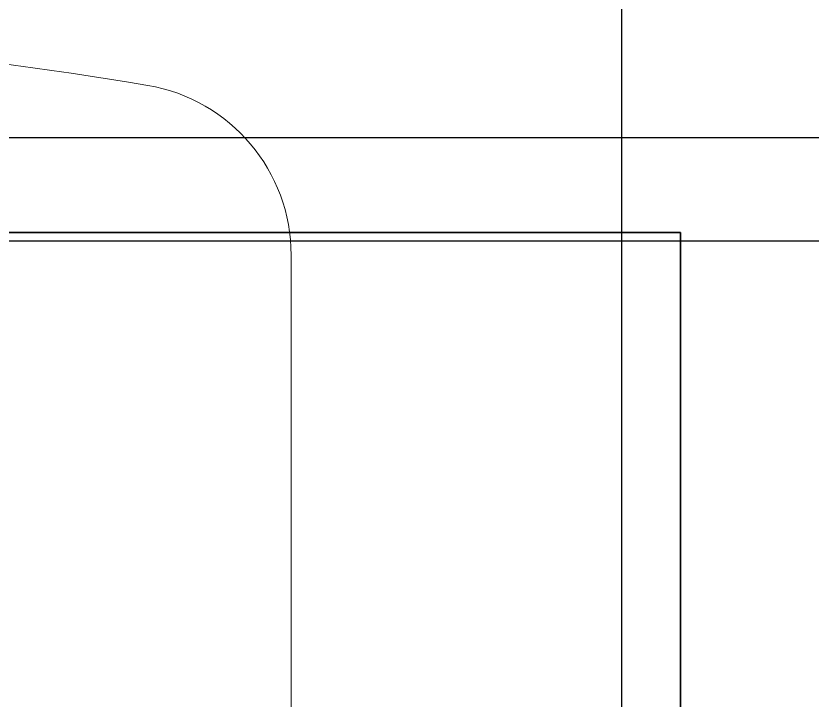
# Model space of a CAD drawing. Extents: x -12260 to 57327, y -29287 to 19916.
# Drawn here: x 32139.7 to 32370.8, y 7966.7 to 8165.2 of the extents above; entities that cross this region are included whole.
import ezdxf
from ezdxf.enums import TextEntityAlignment as Align

# ---------------------------------------------------------------- set-up
doc = ezdxf.new("R2010")
doc.units = 0
doc.header["$LTSCALE"] = 0.25
doc.linetypes.add('DASHDOT', pattern=[25.4, 12.7, -6.35, 0, -6.35])
doc.layers.add('01-First Floor$0$FALSE CEILING', color=251, linetype='Continuous')
for name, color, linetype, lineweight in [('01-First Floor$0$LOADING', 253, 'Continuous', 5), ('E-LITE-CIRC-NUMB', 6, 'Continuous', 25), ('E-LITE-CLNG', 150, 'Continuous', 35), ('E-LITE-CLNG-CNDT', 6, 'DASHDOT', 35), ('E-LITE-CTRL', 6, 'Continuous', 25), ('E-LITE-IDEN', 6, 'Continuous', 25)]:
    doc.layers.add(name, color=color, linetype=linetype, lineweight=lineweight)
doc.styles.add('DC_SIMPLEX', font='SIMPLEX.shx', dxfattribs={"width": 0.7})

# ---------------------------------------------------------------- blocks, each defined once
blk = doc.blocks.new('01-First Floor$0$GF21018-P')
at = {"color": 0}
blk.add_line((0.22049, 0.47563), (0.22049, 0.0675), dxfattribs=at)
for centre, radius, start, end in [((-0.0001, -0.52948), 1.06948, 80.36712, 99.63288), ((0.17049, 0.47563), 0.05, 0, 80.3671)]:
    blk.add_arc(centre, radius, start, end, dxfattribs=at)
blk = doc.blocks.new('01-First Floor')
at = {"layer": '01-First Floor$0$FALSE CEILING', "linetype": 'Continuous'}
for p, q in [((32315.56, 5100), (32315.56, 8610)), ((29315.56, 8100), (32567.48, 8100))]:
    blk.add_line(p, q, dxfattribs=at)
at = {"layer": '01-First Floor$0$FALSE CEILING'}
blk.add_line((31565.56, 8130, -0.1), (32567.48, 8130, -0.1), dxfattribs=at)
at = {"layer": '01-First Floor$0$LOADING'}
blk.add_line((31565.56, 8130, -0.1), (32567.48, 8130, -0.1), dxfattribs=at)
at = {"layer": '01-First Floor$0$LOADING', "extrusion": (-2.24021e-05, -7.77426e-06, 1), "xscale": 1000, "yscale": 1000, "zscale": 1000, "rotation": 359.9985892349692}
blk.add_blockref('01-First Floor$0$GF21018-P', (31999.09, 7620.17, -0.82), dxfattribs=at)
blk = doc.blocks.new('*U25')
blk.add_lwpolyline([(-300, 300), (-300, -300), (300, -300), (300, 300)], close=True)
at = {"layer": 'E-LITE-CIRC-NUMB', "style": 'DC_SIMPLEX', "width": 0.7, "flags": 8}
blk.add_attdef('CIRCUIT', text='', height=200, rotation=0, dxfattribs=at).set_placement((-473.9, 300), align=Align.RIGHT)
at = {"layer": 'E-LITE-CTRL', "style": 'DC_SIMPLEX', "width": 0.7, "flags": 8}
blk.add_attdef('CONTROL', (1118.9, -935), '', height=200, rotation=360, dxfattribs=at)
at = {"layer": 'E-LITE-IDEN', "style": 'DC_SIMPLEX', "width": 0.7, "flags": 8}
blk.add_attdef('TYPE', (460.41, 457.65), '', height=200, rotation=360, dxfattribs=at)

msp = doc.modelspace()

# ---------------------------------------------------------------- block references
at = {"layer": 'E-LITE-CLNG', "xscale": -1}
msp.add_blockref('*U25', (32032.61, 7802.35, -0.21), dxfattribs=at)
at = {"layer": 'E-LITE-CLNG-CNDT'}
msp.add_blockref('01-First Floor', (0, 0), dxfattribs=at)

doc.saveas('drawing.dxf')
